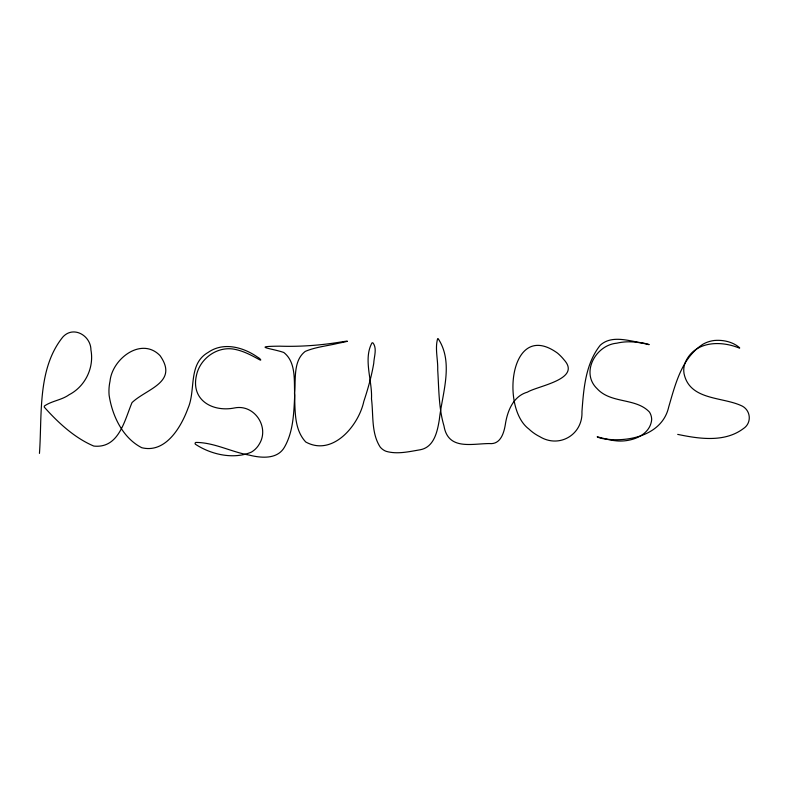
<?xml version="1.0" encoding="UTF-8"?>
<svg xmlns="http://www.w3.org/2000/svg" width="789" height="789" viewBox="0 0 789 789"><rect width="100%" height="100%" fill="white"/><g stroke="black" fill="none" stroke-linecap="round" stroke-linejoin="round"><path stroke-width="1.18" d="M39.45 453.399C42.241 415.044 37.122 368.917 62.804 337.061C73.397 325.275 90.893 335.67 90.932 349.941C94.276 367.713 85.232 386.413 69.146 394.717C61.7 400.122 51.739 400.871 44.391 406.01L44.253 407.085C57.913 422.48 74.58 437.954 93.802 446.071C119.021 448.754 124.583 420.162 132.01 402.607C146.458 388.721 178.945 382.507 160.049 355.632C141.379 336.331 112.156 358.896 110.026 381.166A47.518 47.518 0 0 0 109.099 395.102C112.156 415.625 122.611 437.934 141.773 447.718C165.591 453.606 181.125 427.145 188.019 408.229C196.027 390.022 187.802 363.966 208.197 352.387C223.435 341.657 243.397 347.199 257.48 357.092C260.183 358.364 262.964 361.964 258.23 359.015C251.178 355.149 243.949 351.361 236.049 349.606C218.533 345.168 200.15 357.871 196.491 375.219C190.622 399.993 212.409 412.371 234.53 407.952C254.265 403.929 269.601 426.839 259.502 443.734A22.033 22.033 0 0 1 251.454 452.087C233.583 459.79 210.988 454.572 195.278 444.158L195.041 443.142L195.81 442.432C214.105 442.412 231.157 451.949 249.087 455.066C260.873 458.034 277.067 459.671 284.306 447.452C293.39 431.77 293.833 412.913 294.711 395.279C293.922 381.028 296.427 362.378 283.803 352.496C272.678 348.511 250.054 346.401 279.858 346.174C300.777 346.844 321.695 345.257 342.318 341.755C343.886 341.647 346.095 341.006 347.416 341.262C344.201 342.189 340.887 342.712 337.623 343.422C326.824 346.006 315.472 347.032 305.215 351.421C292.936 360.869 296.013 379.262 294.504 392.912C295.313 409.373 293.626 429.058 305.747 441.998C332.544 456.752 358.581 425.735 363.808 401.433C367.95 388.928 371.57 376.215 373.759 363.206C374.006 356.766 377.379 348.235 372.862 342.791L372.013 342.85C362.999 359.123 372.516 381.057 371.481 398.869C373.552 414.866 371.067 432.905 380.18 447.047A14.212 14.212 0 0 0 386.206 451.347C397.291 454.503 409.018 451.653 420.103 449.789C434.167 447.294 437.402 431.435 439.335 419.6C442.244 393.435 454 362.624 438.151 338.659L437.648 338.649C434.798 348.511 438.082 359.626 437.708 369.873C438.931 388.612 438.615 407.785 443.98 425.942C448.063 450.391 471.378 443.704 489.219 443.556C501.035 444.878 504.24 432.037 505.581 422.953C507.791 410.093 513.688 396.009 527.437 392.143C537.713 385.821 581.838 379.361 564.115 359.902A48.307 48.307 0 0 0 557.478 353.097C510.315 319.003 500.394 407.518 528.709 428.871A44.865 44.865 0 0 0 539.932 436.741C559.44 448.586 582.953 434.512 581.947 411.7C583.633 388.878 585.448 363.847 600.271 345.207C612.017 334.497 629.523 341.233 643.38 343.097C644.11 343.185 651.586 345.069 648.44 344.527C642.029 342.919 635.461 341.815 628.833 341.805A53.238 53.238 0 0 0 616.742 343.195C595.774 345.059 580.379 372.625 597.066 388.642C610.933 403.929 635.835 397.567 649.475 412.085A14.153 14.153 0 0 1 651.675 419.738C649.939 436.366 629.405 442.678 615.035 440.696C608.94 440.134 603.121 438.102 597.184 436.85C600.952 438.871 605.548 438.95 609.739 439.483C633.301 441.367 662.888 433.191 668.717 406.946C675.394 384.105 681.785 357.535 703.315 344.004A30.426 30.426 0 0 1 714.331 340.483C723.168 339.694 732.892 341.834 739.648 347.781L739.599 348.205C721.166 340.434 695.306 340.887 685.621 361.678A20.149 20.149 0 0 0 684.033 373.582C689.586 400.102 721.245 396.759 740.693 405.388C750.704 409.195 752.469 422.815 743.268 428.683C724.549 442.708 699.034 438.842 677.712 434.384"/></g></svg>
